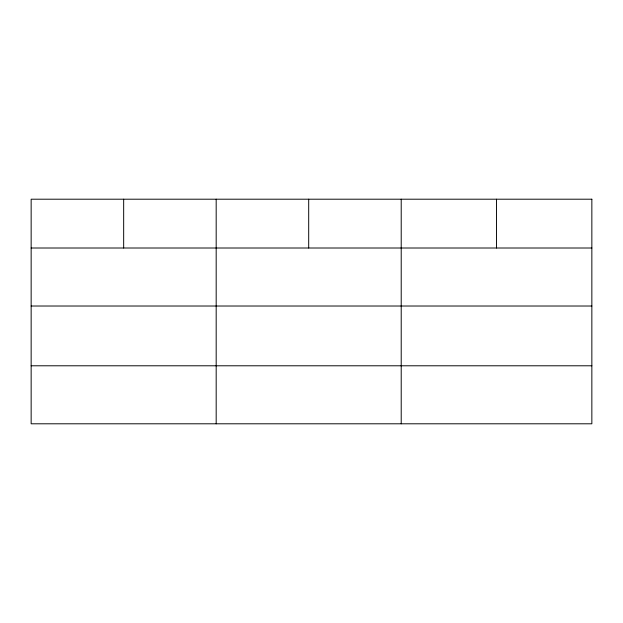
<?xml version="1.0" encoding="UTF-8"?>
<svg xmlns="http://www.w3.org/2000/svg" width="623" height="623" viewBox="0 0 623 623"><rect width="100%" height="100%" fill="white"/><g stroke="black" fill="none" stroke-linecap="round" stroke-linejoin="round"><path stroke-width="0.93" d="M31.15 248.009L591.85 248.009M31.15 306.018L591.85 306.018M31.15 365.787L591.85 365.787M496.531 199.204L496.531 248.009M401.212 199.204L401.212 423.796M308.697 199.204L308.697 248.009M216.181 199.204L216.181 423.796M123.666 199.204L123.666 248.009M591.85 199.204L31.15 199.204L31.15 423.796L591.85 423.796L591.85 199.204"/></g></svg>
